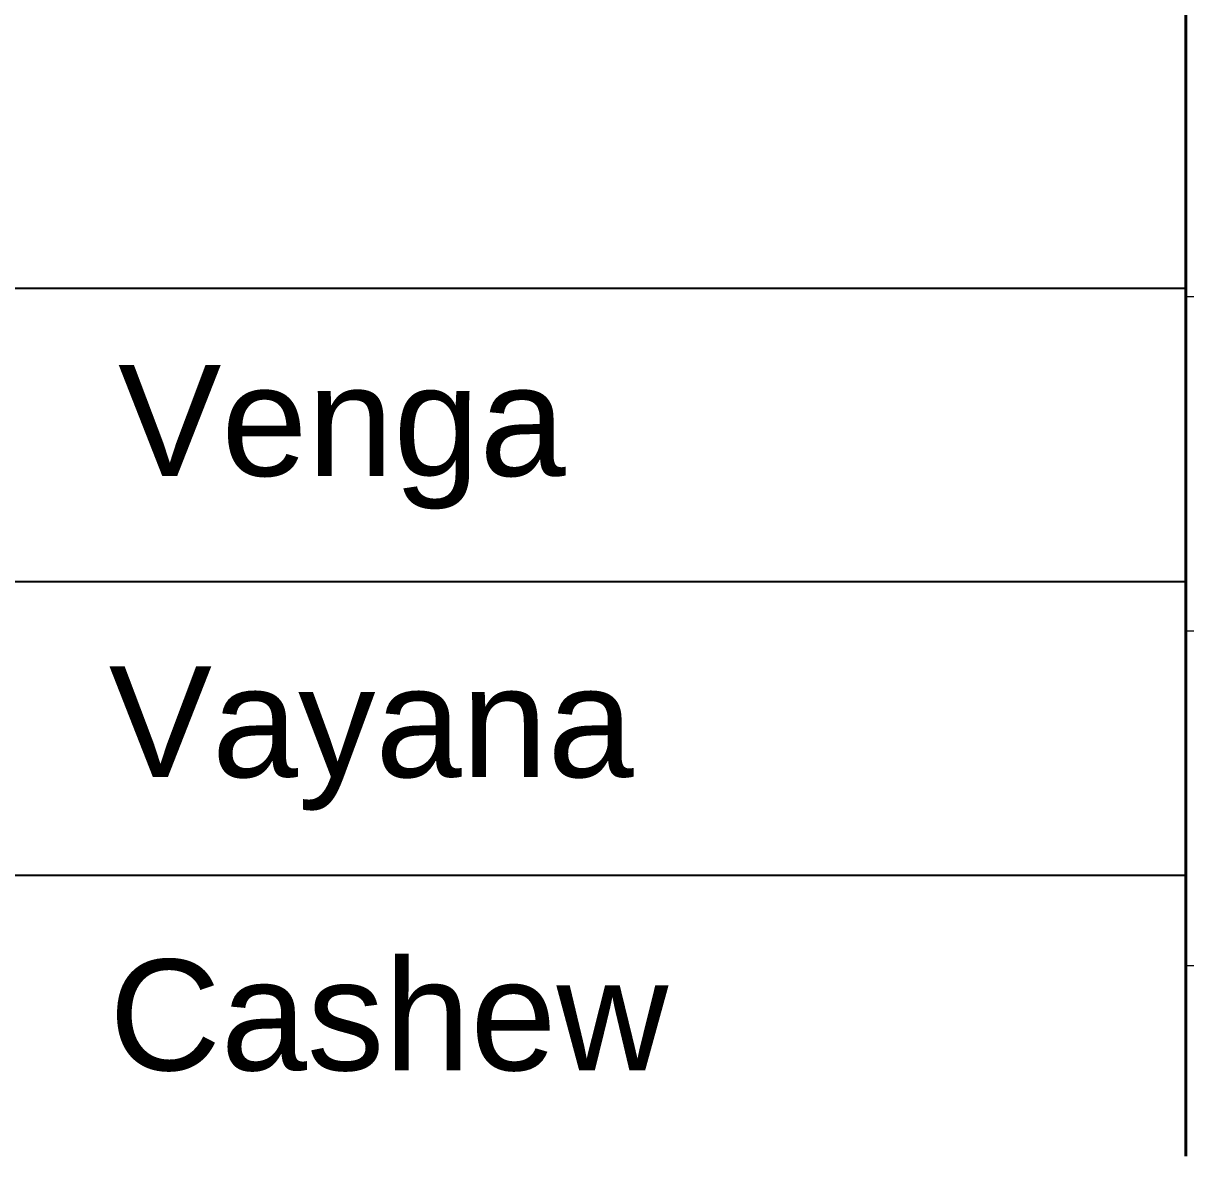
# Model space of a CAD drawing. Header units: millimetres. Extents: x 684983 to 685377, y 990360 to 990509.
# Drawn here: x 685008.01 to 685014.96, y 990370.91 to 990377.67 of the extents above; entities that cross this region are included whole.
import ezdxf

# ---------------------------------------------------------------- set-up
doc = ezdxf.new("R2010")
doc.units = ezdxf.units.MM
for name, color, linetype in [('dim', 7, 'Continuous'), ('hide', 2, 'Continuous'), ('TITLE', 6, 'Continuous')]:
    doc.layers.add(name, color=color, linetype=linetype)
doc.layers.add('grid', color=8, linetype='Continuous', lineweight=9)
doc.styles.add('ROMANS', font='arial.ttf')

msp = doc.modelspace()

# ---------------------------------------------------------------- linework, layer by layer
at = {"lineweight": 40}
msp.add_line((685014.9642, 990370.8996), (685014.9642, 990377.9235), dxfattribs=at)
at = {"layer": 'dim', "color": 8}
msp.add_line((685014.9642, 990374.333), (684982.7636, 990374.333), dxfattribs=at)
at = {"layer": 'grid'}
for p, q in [((685085.1957, 990376.0381), (685014.9642, 990376.0381)), ((685085.1957, 990374.0381), (685014.9642, 990374.0381)), ((685085.1957, 990372.0381), (685014.9642, 990372.0381))]:
    msp.add_line(p, q, dxfattribs=at)
at = {"layer": 'hide', "color": 8}
msp.add_line((684982.7636, 990376.089), (685014.9642, 990376.089), dxfattribs=at)
at = {"layer": 'TITLE', "color": 8}
msp.add_line((685014.9642, 990372.577), (684982.7636, 990372.577), dxfattribs=at)

# ---------------------------------------------------------------- texts
at = {"layer": 'TITLE', "color": 7, "style": 'ROMANS'}
for s, p in [('Venga', (685008.5804, 990374.9664)), ('Vayana', (685008.5246, 990373.1658)), ('Cashew', (685008.5267, 990371.413))]:
    msp.add_text(s, height=0.66246, dxfattribs=at).set_placement(p)

doc.saveas('drawing.dxf')
